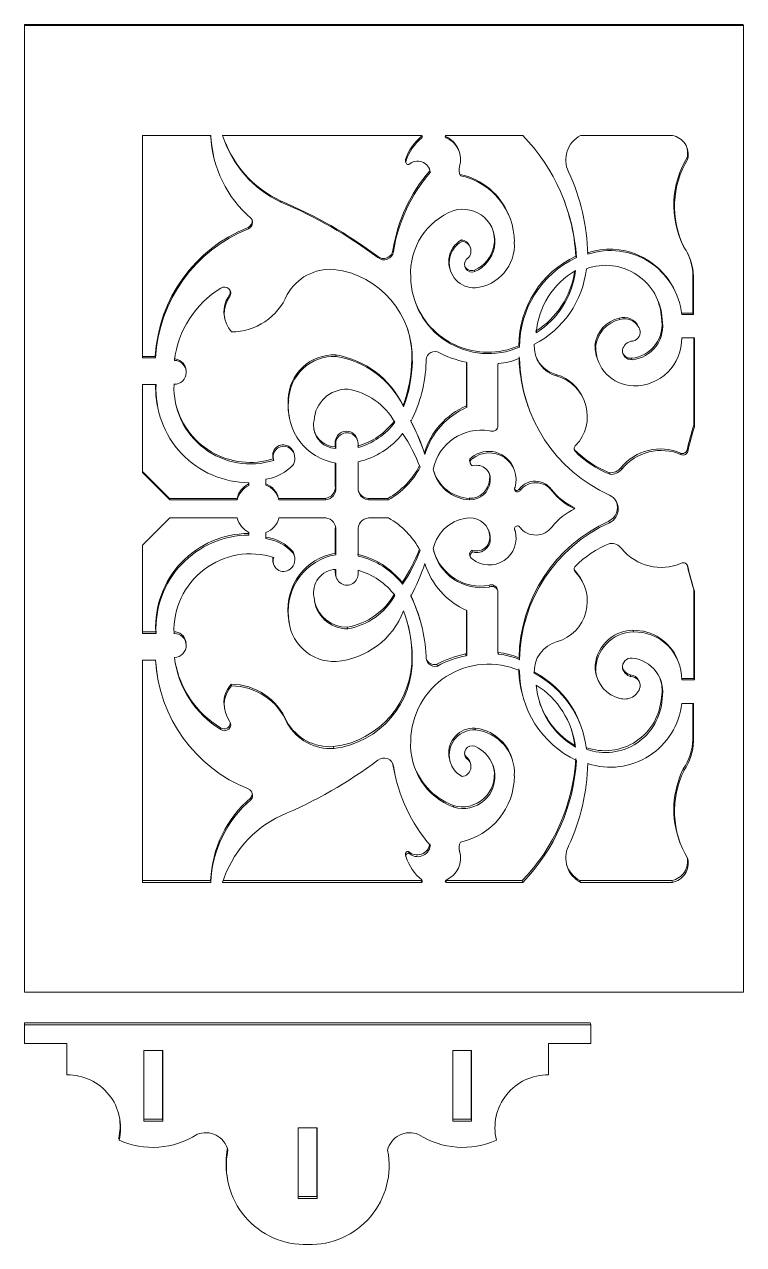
# Model space of a CAD drawing. Header units: millimetres. Extents: x -170 to 533, y 50 to 1036.
# Drawn here: x 190.1 to 321, y 95.3 to 317.3 of the extents above; entities that cross this region are included whole.
import ezdxf

# ---------------------------------------------------------------- set-up
doc = ezdxf.new("R2010")
doc.units = ezdxf.units.MM

msp = doc.modelspace()

# ---------------------------------------------------------------- linework, layer by layer
at = {"color": 7, "linetype": 'Continuous', "lineweight": 15}
for p, q in [((190.14, 317.06), (190.11, 317.27)), ((190.11, 141.55), (190.11, 317.27)), ((320.87, 317.27), (190.11, 317.27)), ((321, 317.06), (190.14, 317.06)), ((190.14, 141.2), (190.14, 317.06)), ((321, 317.06), (320.87, 317.27)), ((321, 317.06), (321, 141.2)), ((224.06, 297.08), (211.61, 297.09)), ((211.61, 297.09), (211.61, 256.62)), ((262.41, 297.08), (226.19, 297.08)), ((262.44, 296.64), (262.35, 296.87)), ((266.7, 296.91), (266.75, 296.88)), ((266.84, 296.65), (266.75, 296.88)), ((280.81, 297.08), (266.92, 297.08)), ((308.04, 297.08), (291.34, 297.08)), ((224.61, 293.04), (224.67, 292.81)), ((269.2, 294.25), (269.11, 294.48)), ((310.86, 292.81), (310.73, 293.05)), ((259.47, 292.33), (259.56, 292.1)), ((259.57, 292.46), (259.48, 292.69)), ((263.9, 290.63), (263.77, 291.12)), ((263.99, 290.4), (263.9, 290.63)), ((269.34, 290.11), (269.41, 289.99)), ((269.51, 289.75), (269.41, 289.99)), ((289.03, 290.69), (289.13, 290.47)), ((289.24, 290.23), (289.13, 290.47)), ((236.78, 284.95), (236.71, 285.19)), ((278.35, 282.37), (278.25, 282.61)), ((230.88, 280.08), (230.81, 280.33)), ((269.76, 277.81), (269.67, 278.05)), ((257.26, 275.95), (257.18, 276.2)), ((271.27, 276.67), (271.17, 276.91)), ((275.64, 276.73), (275.55, 276.98)), ((310.15, 276.74), (310.02, 276.99)), ((254.45, 274.85), (254.37, 275.1)), ((267.47, 274.41), (267.38, 274.66)), ((290.58, 274.87), (290.47, 275.12)), ((267.62, 272.56), (267.71, 272.31)), ((272.1, 272.3), (272, 272.56)), ((311.89, 271.39), (311.76, 271.65)), ((311.76, 271.65), (311.76, 264.76)), ((311.89, 271.39), (311.89, 264.5)), ((308.51, 268.77), (308.39, 269.03)), ((227.47, 267.73), (227.41, 267.99)), ((311.76, 264.76), (309.71, 264.76)), ((311.89, 264.5), (309.74, 264.5)), ((311.89, 264.5), (311.76, 264.76)), ((226.56, 263.83), (226.62, 263.57)), ((298.47, 263.59), (298.36, 263.85)), ((302, 262.02), (301.88, 262.27)), ((306.16, 263.66), (306.04, 263.92)), ((309.74, 260.25), (312.07, 260.25)), ((311.94, 260.25), (311.94, 244.33)), ((312.07, 260.25), (312.07, 244.06)), ((280.2, 258.54), (280.1, 258.8)), ((294.08, 258.59), (293.96, 258.85)), ((213.94, 256.88), (211.61, 256.88)), ((213.99, 256.62), (211.61, 256.62)), ((213.99, 256.62), (213.94, 256.88)), ((246.85, 256.87), (246.77, 257.14)), ((260.71, 256.04), (260.63, 256.3)), ((270.56, 255.81), (270.56, 247.87)), ((270.65, 255.69), (270.64, 255.73)), ((270.65, 255.69), (270.65, 247.6)), ((276.29, 255.39), (276.29, 244.06)), ((280.23, 256.56), (280.24, 256.55)), ((294.53, 256.04), (294.64, 255.78)), ((300.71, 256.26), (300.6, 256.52)), ((219.52, 254.41), (219.47, 254.67)), ((287.1, 253.27), (287, 253.54)), ((211.61, 251.78), (211.61, 235.73)), ((214.07, 251.78), (211.61, 251.78)), ((238.21, 248.8), (238.14, 249.07)), ((291.98, 248.85), (291.87, 249.12)), ((214.29, 248.02), (214.34, 247.75)), ((259.11, 247.67), (259.02, 247.94)), ((270.65, 247.6), (270.56, 247.87)), ((281.95, 247.34), (282.05, 247.07)), ((238.4, 245.36), (238.47, 245.09)), ((312.07, 244.06), (311.94, 244.33)), ((238.47, 240.1), (238.4, 240.37)), ((246.78, 240.76), (246.7, 241.04)), ((246.7, 241.04), (246.7, 240.41)), ((246.78, 240.13), (246.7, 240.41)), ((246.78, 240.76), (246.78, 240.13)), ((250.77, 241.51), (250.69, 241.78)), ((250.84, 240.76), (250.84, 240.29)), ((290.29, 239.66), (290.18, 239.94)), ((310.84, 239.59), (310.72, 239.87)), ((235.36, 238.43), (235.43, 238.15)), ((239.27, 238.86), (239.2, 239.13)), ((250.84, 237.69), (250.84, 233.08)), ((263, 239.05), (262.92, 239.32)), ((271.17, 237.68), (271.27, 237.4)), ((271.61, 238.21), (271.52, 238.49)), ((309.67, 238.99), (309.54, 239.27)), ((211.61, 235.96), (216.53, 231.04)), ((211.61, 235.73), (216.58, 230.76)), ((246.7, 237.48), (246.7, 233.33)), ((246.78, 237.46), (246.78, 233.05)), ((279.31, 236.09), (279.21, 236.37)), ((296.66, 235.42), (296.54, 235.7)), ((298.82, 236.36), (298.7, 236.64)), ((230.92, 233.89), (230.92, 233.68)), ((230.98, 233.4), (230.92, 233.68)), ((230.98, 233.89), (230.98, 233.4)), ((234.06, 234.53), (234.06, 233.44)), ((246.78, 233.05), (246.7, 233.33)), ((274.86, 234.1), (274.76, 234.38)), ((216.58, 230.76), (216.53, 231.04)), ((216.53, 231.04), (228.8, 231.04)), ((228.86, 230.76), (228.8, 231.04)), ((236.43, 230.76), (236.36, 231.04)), ((244.89, 231.04), (236.36, 231.04)), ((244.97, 230.76), (244.89, 231.04)), ((252.73, 230.76), (252.65, 231.04)), ((256.26, 231.04), (252.65, 231.04)), ((256.35, 230.76), (256.26, 231.04)), ((271.16, 230.77), (271.07, 231.05)), ((280.31, 232.48), (280.21, 232.77)), ((286.14, 232.38), (286.04, 232.66)), ((216.58, 230.76), (228.86, 230.76)), ((244.97, 230.76), (236.43, 230.76)), ((256.35, 230.76), (252.73, 230.76)), ((290.26, 229.12), (290.15, 229.41)), ((211.61, 222.52), (216.58, 227.49)), ((216.58, 227.49), (228.86, 227.49)), ((244.97, 227.49), (236.43, 227.49)), ((256.35, 227.49), (252.73, 227.49)), ((296.57, 226.6), (296.46, 226.89)), ((230.92, 224.65), (230.92, 224.88)), ((230.98, 224.36), (230.92, 224.65)), ((230.98, 224.36), (230.98, 224.85)), ((234.06, 223.72), (234.06, 224.81)), ((246.78, 225.2), (246.7, 225.49)), ((246.7, 221.08), (246.7, 225.49)), ((246.78, 220.78), (246.78, 225.2)), ((250.84, 220.56), (250.84, 225.17)), ((274.86, 224.15), (274.76, 224.44)), ((279.4, 225.19), (279.31, 225.46)), ((211.61, 206.47), (211.61, 222.52)), ((239.07, 221.04), (239, 221.33)), ((239.28, 220.5), (239.21, 220.79)), ((246.78, 220.78), (246.7, 221.08)), ((271.17, 220.72), (271.26, 220.43)), ((271.75, 221.29), (271.66, 221.58)), ((235.35, 219.51), (235.42, 219.22)), ((246.7, 217.78), (246.7, 218.11)), ((246.78, 217.49), (246.7, 217.78)), ((246.76, 217.09), (246.7, 217.78)), ((246.78, 217.49), (246.78, 218.12)), ((250.84, 217.49), (250.84, 217.96)), ((290.48, 217.54), (290.37, 217.84)), ((246.76, 217.09), (246.83, 216.79)), ((258.95, 215.42), (258.87, 215.72)), ((274.76, 214.92), (274.67, 215.21)), ((276.28, 214.24), (276.18, 214.53)), ((276.29, 202.86), (276.29, 214.19)), ((292.07, 214.99), (291.96, 215.28)), ((312.07, 214.19), (311.94, 214.48)), ((311.94, 198.3), (311.94, 214.48)), ((312.07, 198), (312.07, 214.19)), ((238.21, 209.45), (238.14, 209.75)), ((262.13, 208.85), (262.04, 209.15)), ((270.56, 202.87), (270.56, 210.69)), ((270.65, 202.56), (270.65, 210.65)), ((214.01, 206.77), (211.61, 206.77)), ((214.07, 206.47), (211.61, 206.47)), ((214.07, 206.47), (214.01, 206.77)), ((238.35, 208.07), (238.42, 207.77)), ((248.95, 207.31), (248.88, 207.61)), ((300.94, 206.74), (300.82, 207.04)), ((219.53, 204.67), (219.48, 204.98)), ((260.71, 202.21), (260.63, 202.51)), ((270.51, 202.42), (270.42, 202.72)), ((270.65, 202.56), (270.56, 202.87)), ((276.31, 202.99), (276.29, 203)), ((276.4, 202.69), (276.31, 202.99)), ((213.99, 201.63), (211.61, 201.63)), ((211.61, 161.16), (211.61, 201.63)), ((214.26, 199.02), (213.96, 201.63)), ((265.29, 200.54), (265.2, 200.85)), ((280.13, 202), (280.14, 202.01)), ((280.23, 201.69), (280.13, 202)), ((280.24, 201.7), (280.14, 202.01)), ((280.23, 201.69), (280.24, 201.7)), ((294.08, 199.66), (293.96, 199.97)), ((309.11, 201.37), (308.99, 201.68)), ((214.26, 199.02), (214.32, 198.71)), ((294.28, 198.57), (294.39, 198.26)), ((300.49, 198.61), (300.37, 198.91)), ((302.08, 197.54), (301.96, 197.85)), ((309.74, 198.3), (311.94, 198.3)), ((309.74, 198), (312.07, 198)), ((312.07, 198), (311.94, 198.3)), ((227.79, 196.91), (227.73, 197.22)), ((281, 194.41), (281.1, 194.1)), ((306.16, 194.58), (306.04, 194.9)), ((311.89, 193.75), (309.74, 193.75)), ((311.76, 187.17), (311.76, 193.75)), ((311.89, 186.86), (311.89, 193.75)), ((226.52, 192.86), (226.58, 192.55)), ((225.87, 188.98), (225.81, 189.3)), ((237.93, 190.13), (237.86, 190.44)), ((272.18, 188.91), (272.09, 189.23)), ((291.5, 189.32), (291.39, 189.63)), ((311.89, 186.86), (311.76, 187.17)), ((246.44, 185.55), (246.36, 185.86)), ((270.5, 184.02), (270.25, 184.39)), ((290.41, 185.78), (290.3, 186.1)), ((257.26, 182.3), (257.18, 182.62)), ((267.47, 183.84), (267.38, 184.16)), ((267.52, 183.4), (267.62, 183.08)), ((270.59, 183.7), (270.5, 184.02)), ((271.31, 182.73), (271.22, 183.05)), ((275.55, 181.84), (275.39, 182.48)), ((278.93, 183.43), (278.83, 183.75)), ((257.76, 179.84), (257.85, 179.52)), ((275.64, 181.52), (275.55, 181.84)), ((310.15, 181.51), (310.02, 181.83)), ((231.41, 176.27), (231.34, 176.59)), ((268.24, 174.84), (268.15, 175.16)), ((260.07, 166.49), (259.99, 166.82)), ((269.32, 166.84), (269.23, 167.16)), ((269.34, 166.77), (269.25, 167.1)), ((309.36, 168.6), (309.48, 168.27)), ((259.46, 166.18), (259.55, 165.85)), ((224, 161.51), (211.61, 161.5)), ((224.06, 161.17), (211.61, 161.16)), ((224.06, 161.17), (224, 161.51)), ((262.41, 161.17), (226.19, 161.17)), ((262.32, 161.51), (226.3, 161.51)), ((262.41, 161.17), (262.32, 161.51)), ((266.92, 161.17), (266.82, 161.51)), ((280.71, 161.51), (266.82, 161.51)), ((280.81, 161.17), (266.92, 161.17)), ((280.81, 161.17), (280.71, 161.51)), ((291.34, 161.17), (291.22, 161.51)), ((307.92, 161.51), (291.22, 161.51)), ((308.04, 161.17), (291.34, 161.17)), ((308.04, 161.17), (307.92, 161.51)), ((190.14, 141.2), (190.11, 141.55)), ((190.14, 141.2), (321, 141.2)), ((190.14, 135.28), (190.11, 135.64)), ((190.11, 135.64), (190.11, 132.21)), ((190.11, 135.64), (293.1, 135.64)), ((293.22, 135.28), (293.1, 135.64)), ((190.14, 135.28), (190.14, 131.85)), ((190.14, 135.28), (293.22, 135.28)), ((293.22, 135.28), (293.22, 131.85)), ((190.14, 131.85), (190.11, 132.21)), ((190.14, 131.85), (197.86, 131.85)), ((197.82, 131.85), (197.82, 126.52)), ((197.86, 131.85), (197.86, 126.16)), ((293.22, 131.85), (285.5, 131.85)), ((285.5, 131.85), (285.5, 126.16)), ((211.85, 130.6), (211.85, 117.74)), ((211.85, 130.6), (215.28, 130.6)), ((215.23, 130.6), (215.23, 118.11)), ((215.28, 130.6), (215.28, 117.74)), ((268.08, 130.6), (268.08, 117.74)), ((271.51, 130.6), (268.08, 130.6)), ((271.42, 130.6), (271.42, 118.11)), ((271.51, 130.6), (271.51, 117.74)), ((197.86, 126.16), (197.82, 126.52)), ((211.85, 118.11), (215.23, 118.11)), ((211.85, 117.74), (215.28, 117.74)), ((215.28, 117.74), (215.23, 118.11)), ((271.42, 118.11), (268.08, 118.11)), ((271.51, 117.74), (268.08, 117.74)), ((271.51, 117.74), (271.42, 118.11)), ((239.96, 116.54), (239.96, 103.67)), ((239.96, 116.54), (243.39, 116.54)), ((243.32, 116.54), (243.32, 104.05)), ((243.39, 116.54), (243.39, 103.67)), ((207.35, 114.3), (207.3, 114.67)), ((226.99, 107.72), (227.05, 107.34)), ((239.96, 104.05), (243.32, 104.05)), ((239.96, 103.67), (243.39, 103.67)), ((243.39, 103.67), (243.32, 104.05))]:
    msp.add_line(p, q, dxfattribs=at)
at = {"color": 8, "linetype": 'Continuous', "lineweight": 15}
for p, q in [((289.14, 290.45), (289.05, 290.64)), ((310.84, 218.65), (310.72, 218.94))]:
    msp.add_line(p, q, dxfattribs=at)
at = {"color": 7, "linetype": 'Continuous', "lineweight": 15, "flags": 128}
for points in [[(224.01, 297.08), (224.2, 295.16), (224.61, 293.04), (224.61, 293.04)], [(227.59, 268.73), (227.57, 268.34), (227.41, 267.99)], [(214, 251.78), (214.05, 249.76), (214.29, 248.02)], [(238.4, 245.36), (238.11, 247.11), (238.14, 249.07)], [(274.76, 235.42), (274.81, 235.01), (274.76, 234.38)], [(246.7, 225.49), (246.71, 225.89), (246.67, 226.14)], [(274.76, 224.44), (274.64, 225.11), (274.58, 225.3)], [(235.35, 220.32), (235.31, 219.98), (235.35, 219.51)], [(239, 221.33), (239.16, 220.96), (239.21, 220.79)], [(291.96, 215.28), (291.31, 216.6), (290.37, 217.84)], [(238.35, 208.07), (238.34, 208.12), (238.14, 209.75)], [(294.28, 198.57), (294.12, 199.09), (293.96, 199.97)], [(290.3, 186.1), (290, 187.8), (289.56, 189.34)], [(257.18, 182.62), (257.57, 180.64), (257.76, 179.84)], [(267.52, 183.4), (267.46, 183.64), (267.38, 184.16)], [(266.82, 161.51), (266.75, 161.52), (266.74, 161.52)], [(207.3, 114.67), (207.55, 116.4), (207.49, 118.09)]]:
    msp.add_lwpolyline(points, dxfattribs=at)
at = {"color": 7, "linetype": 'Continuous', "lineweight": 15}
for centre, radius, start, end in [((244.88, 297.87), 20.84, 182.1946, 229.6952), ((245.36, 303.12), 20.1, 197.5091, 244.7298), ((245.28, 303.35), 20.09, 198.2055, 244.7298), ((268.2, 289.78), 9.19, 129.5239, 161.5185), ((268.29, 289.54), 9.2, 129.5239, 161.5185), ((262.25, 297.08), 0.237, 295.393, 348.8088), ((262.33, 296.85), 0.237, 295.393, 70.6994), ((266.91, 296.86), 0.22, 87.4713, 252.8667), ((265.09, 292.89), 4.33, 21.666, 67.3784), ((265.18, 292.65), 4.33, 343.2685, 67.3784), ((255.8, 272.83), 34.83, 3.363, 44.1143), ((293.65, 292.63), 5.01, 117.5297, 205.7338), ((307.39, 293.58), 3.55, 347.454, 79.4253), ((307.27, 293.82), 3.55, 347.454, 28.0992), ((324.96, 284.37), 16.66, 148.6286, 206.3073), ((259.95, 292.51), 0.509, 158.5149, 199.9632), ((260.04, 292.27), 0.509, 158.5149, 274.0351), ((261.68, 290.07), 2.33, 8.1025, 133.3318), ((271.02, 290.76), 1.82, 159.1348, 213.6289), ((325.1, 284.13), 16.67, 148.6286, 206.3073), ((285.95, 271.59), 29.14, 139.1862, 170.8986), ((286.06, 271.33), 29.16, 139.1862, 170.8986), ((266.84, 277.92), 12.34, 22.3522, 77.9559), ((266.93, 277.67), 12.35, 359.9864, 77.9559), ((254.82, 274.51), 37.84, 1.423, 24.916), ((255.72, 273.08), 34.81, 3.363, 24.0767), ((204.74, 208.67), 82.92, 53.2326, 67.3216), ((204.78, 208.37), 82.99, 53.2326, 67.3216), ((230.34, 281.26), 1.29, 294.6195, 34.3761), ((272.58, 272.03), 12.18, 110.8425, 183.4392), ((269.91, 277.81), 5.84, 349.3167, 106.5464), ((240.73, 255.4), 26.83, 111.6927, 176.8369), ((240.8, 255.13), 26.85, 111.6927, 176.8369), ((230.28, 281.5), 1.29, 294.6195, 7.3158), ((269.81, 278.06), 5.84, 349.3167, 21.737), ((271.68, 274.22), 4.33, 117.735, 174.2656), ((271.78, 273.97), 4.33, 117.735, 174.2656), ((269.51, 276.28), 1.78, 20.911, 84.7971), ((269.6, 276.03), 1.79, 303.6693, 84.7971), ((271.4, 277.19), 7.89, 275.6863, 3.4702), ((255.49, 276.38), 1.7, 228.9395, 353.6308), ((255.57, 276.14), 1.7, 228.9395, 353.6308), ((269.62, 278.1), 6.03, 293.2788, 349.3167), ((269.71, 277.85), 6.04, 293.2788, 349.3167), ((296.66, 263.34), 13.03, 25.8846, 108.462), ((296.78, 263.08), 13.04, 6.2568, 108.462), ((302.02, 271.14), 9.88, 1.4854, 34.566), ((301.9, 271.39), 9.87, 1.4854, 26.6824), ((271.88, 274.12), 4.54, 173.255, 200.1119), ((271.98, 273.87), 4.54, 173.255, 272.6189), ((271.6, 273.6), 1.38, 136.7229, 291.154), ((271.5, 273.85), 1.38, 208.807, 291.154), ((298.19, 258.76), 18.09, 115.2637, 179.8601), ((298.3, 258.5), 18.1, 115.2637, 179.8601), ((295.88, 263.14), 10.3, 2.9114, 109.8404), ((245.83, 263.65), 9.07, 86.1199, 150.4978), ((244.46, 256.57), 16.26, 358.1376, 83.0204), ((274.55, 271.5), 14.13, 180.8158, 293.5709), ((274.86, 274.76), 17.63, 297.2167, 353.7146), ((274.99, 274.51), 15.41, 301.9692, 351.7124), ((275.08, 274.26), 15.43, 301.9692, 353.3503), ((297.59, 260.01), 14.38, 119.9514, 175.3681), ((235.08, 254.07), 17.77, 121.2316, 173.298), ((226.53, 268.36), 1.13, 326.1359, 126.2344), ((231.51, 264.99), 5.08, 143.8549, 193.2114), ((231.57, 264.73), 5.08, 143.8549, 221.9071), ((227.78, 272.32), 10.99, 270.0484, 337.5153), ((274.45, 271.75), 14.12, 198.8126, 293.5709), ((295.76, 263.4), 10.29, 2.9114, 25.336), ((299.64, 258.29), 5.71, 103.0123, 174.3252), ((299.76, 258.03), 5.71, 103.0123, 174.3252), ((299.23, 261.06), 2.92, 24.5284, 107.356), ((299.34, 260.8), 2.92, 14.1854, 107.356), ((299.98, 262.68), 6.19, 275.7176, 11.6055), ((300.1, 262.42), 6.19, 275.7176, 11.6055), ((244.39, 256.83), 16.24, 358.1376, 18.347), ((300.52, 261.31), 1.67, 268.7264, 7.2397), ((301.15, 260.1), 8.6, 268.5886, 1.0046), ((264.86, 256.12), 1.65, 74.9295, 189.9387), ((273.86, 273.34), 17.83, 241.2572, 259.1869), ((288.46, 258.66), 5.56, 175.7276, 255.8253), ((300.99, 258.8), 7.03, 179.5993, 203.1092), ((301.11, 258.54), 7.03, 179.5993, 268.5886), ((300.59, 257.9), 1.64, 172.3635, 274.4661), ((301.12, 257.48), 2.26, 106.3354, 163.5873), ((217.38, 253.97), 2.18, 268.7063, 88.7063), ((217.33, 254.23), 2.18, 11.7513, 88.7063), ((246.4, 248.88), 8.26, 87.3877, 178.7286), ((246.47, 248.61), 8.27, 87.3877, 178.7286), ((244.13, 240.86), 16.49, 25.4539, 80.7813), ((244.21, 240.58), 16.51, 25.4539, 80.7813), ((236.15, 256.66), 24.48, 339.1394, 359.1624), ((236.22, 256.4), 24.5, 339.1394, 359.1624), ((237.56, 256.68), 25.68, 333.0226, 358.1122), ((270.47, 255.65), 0.188, 12.0721, 76.6387), ((276.47, 255.4), 0.178, 112.3966, 183.9379), ((275.57, 266.62), 11.09, 274.3059, 294.8351), ((307.85, 257.19), 27.71, 180.792, 200.8365), ((307.97, 256.93), 27.74, 180.792, 245.7312), ((288.36, 258.93), 5.56, 201.5429, 255.8253), ((300.47, 258.16), 1.64, 203.82, 274.4661), ((284.8, 246.22), 7.64, 22.3311, 73.3201), ((284.91, 245.95), 7.65, 316.7683, 73.3201), ((231.08, 250.92), 17.03, 177.1067, 269.6895), ((231.27, 251.24), 13.94, 177.7824, 287.6144), ((248.87, 244.88), 6.05, 89.2012, 176.9369), ((246.88, 238.87), 12.24, 29.4193, 80.2582), ((231.2, 251.51), 13.93, 191.2586, 287.6144), ((248.46, 247.64), 10.32, 173.5843, 260.5966), ((275.95, 235.37), 13.62, 113.2971, 163.104), ((276.04, 235.09), 13.63, 113.2971, 163.104), ((246.93, 244.32), 4.2, 167.8511, 267.9507), ((247.37, 252.71), 12.61, 285.5983, 323.194), ((247.44, 252.44), 12.62, 285.5983, 323.194), ((225.12, 226.7), 39.84, 18.4662, 27.8208), ((225.18, 226.42), 39.87, 18.4662, 27.8208), ((357.69, 229.41), 48.12, 161.9297, 167.443), ((246.85, 244.6), 4.19, 194.9427, 267.9507), ((248.73, 241.22), 2.04, 16.0435, 185.0796), ((248.81, 240.94), 2.04, 354.9204, 185.0796), ((247.72, 251.6), 14.25, 282.6377, 322.0227), ((233.1, 225.52), 31.11, 21.0837, 33.7951), ((273.26, 234.52), 8.94, 80.3371, 168.1677), ((275.21, 244.37), 1.13, 246.7395, 344.2275), ((357.85, 229.12), 48.16, 161.9297, 167.443), ((237.21, 238.88), 1.91, 51.4704, 193.6356), ((237.28, 238.6), 1.91, 51.4704, 199.8511), ((236.96, 238.57), 2.31, 14.2347, 51.4704), ((237.03, 238.29), 2.31, 332.1222, 51.4704), ((290.9, 240.09), 0.744, 124.2191, 214.9398), ((303.22, 252.63), 18.19, 224.2187, 248.4728), ((305.87, 230.76), 9.27, 66.6542, 140.6457), ((309.88, 240.06), 0.857, 246.6542, 347.443), ((271.8, 237.89), 0.664, 115.2156, 198.817), ((271.89, 237.61), 0.664, 115.2156, 257.8344), ((274.61, 234.71), 4.89, 19.8803, 129.3397), ((274.71, 234.43), 4.89, 343.673, 129.3397), ((303.34, 252.36), 18.21, 224.2187, 248.4728), ((305.99, 230.47), 9.28, 66.6542, 140.6457), ((310.01, 239.78), 0.857, 246.6542, 347.443), ((232.92, 242.68), 8.23, 277.9753, 318.3541), ((249.22, 243.66), 14.45, 299.17, 332.516), ((249.3, 243.39), 14.46, 299.17, 332.516), ((271.49, 237.9), 7.14, 192.4729, 267.377), ((271.4, 238.18), 7.14, 197.8056, 267.377), ((272.45, 234.6), 2.46, 348.1382, 106.5203), ((296.78, 238.11), 2.42, 264.3004, 322.4739), ((296.9, 237.83), 2.42, 264.3004, 322.4739), ((232.64, 230.14), 3.94, 115.8423, 166.7257), ((232.7, 229.85), 3.95, 115.8423, 166.7257), ((232.61, 230.12), 3.86, 13.7883, 68.9646), ((232.68, 229.84), 3.86, 13.7883, 68.9646), ((244.65, 233.09), 2.06, 276.6567, 6.7384), ((271.14, 234.69), 3.64, 268.9448, 355.122), ((271.23, 234.41), 3.64, 268.9448, 355.122), ((283.08, 230.53), 3.64, 35.8266, 142.1252), ((283.19, 230.25), 3.64, 35.8266, 142.1252), ((244.73, 232.81), 2.06, 276.6567, 6.7384), ((252.95, 232.87), 2.12, 174.3885, 264.0231), ((252.87, 233.15), 2.12, 200.828, 264.0231), ((279.84, 232.75), 0.537, 145.1404, 330.3555), ((279.74, 233.03), 0.537, 216.9535, 330.3555), ((294.92, 239.67), 11.32, 218.2671, 245.0582), ((295.03, 239.39), 11.32, 218.2671, 245.0582), ((295.39, 229.12), 2.79, 295.101, 64.899), ((295.03, 218.86), 11.32, 114.9418, 141.7329), ((295.28, 229.41), 2.78, 295.101, 22.108), ((232.7, 228.4), 3.95, 193.2743, 244.1577), ((232.68, 228.41), 3.86, 291.0354, 346.2117), ((244.73, 225.44), 2.06, 353.2616, 83.3433), ((252.95, 225.38), 2.12, 95.9769, 185.6115), ((249.3, 214.86), 14.46, 27.484, 60.83), ((271.49, 220.35), 7.14, 92.623, 167.5271), ((271.23, 223.84), 3.64, 4.878, 91.0552), ((307.85, 201.62), 27.71, 114.2688, 179.208), ((307.97, 201.32), 27.74, 114.2688, 179.208), ((231.01, 207.63), 17.02, 90.3105, 182.8933), ((231.08, 207.33), 17.03, 90.3105, 182.8933), ((274.71, 223.82), 4.89, 230.6603, 16.327), ((272.36, 223.93), 2.46, 253.4797, 11.8618), ((279.84, 225.5), 0.537, 29.6445, 214.8596), ((283.19, 228), 3.64, 217.8748, 324.1734), ((232.86, 215.86), 8.23, 41.6459, 82.0247), ((232.92, 215.57), 8.23, 41.6459, 82.0247), ((272.45, 223.65), 2.46, 253.4797, 11.8618), ((303.34, 205.89), 18.21, 111.5272, 135.7813), ((296.9, 220.42), 2.42, 37.5261, 95.6996), ((231.27, 207.01), 13.94, 72.3856, 182.2176), ((237.28, 219.65), 1.91, 160.1489, 308.5296), ((248.39, 210.9), 10.31, 99.4034, 186.4157), ((248.46, 210.6), 10.32, 99.4034, 186.4157), ((237.03, 219.96), 2.31, 308.5296, 27.8778), ((247.64, 206.96), 14.24, 37.9773, 77.3623), ((247.72, 206.65), 14.25, 37.9773, 77.3623), ((233.03, 233.01), 31.09, 326.2049, 338.9163), ((233.1, 232.73), 31.11, 326.2049, 338.9163), ((273.26, 223.73), 8.94, 191.8323, 279.6629), ((273.17, 224.01), 8.93, 197.1651, 279.6629), ((271.8, 220.93), 0.664, 102.1656, 198.0323), ((271.89, 220.64), 0.664, 102.1656, 244.7844), ((305.99, 227.77), 9.28, 219.3543, 293.3458), ((246.93, 213.92), 4.2, 92.0493, 192.1489), ((247.44, 205.81), 12.62, 36.806, 74.4017), ((225.18, 231.83), 39.87, 332.1792, 341.5338), ((276.04, 223.16), 13.63, 196.896, 246.7029), ((290.9, 218.16), 0.744, 145.0602, 235.7809), ((290.79, 218.45), 0.744, 213.0405, 235.7809), ((310.01, 218.47), 0.857, 12.557, 113.3458), ((357.69, 229.41), 48.12, 192.557, 198.0703), ((357.85, 229.12), 48.16, 192.557, 198.0703), ((248.81, 217.3), 2.04, 174.9204, 5.0796), ((284.91, 212.3), 7.65, 286.6799, 43.2317), ((246.81, 219.67), 12.23, 279.7418, 330.5807), ((246.88, 219.38), 12.24, 279.7418, 330.5807), ((234.86, 201.2), 28.32, 16.3098, 25.784), ((234.93, 200.9), 28.34, 3.0812, 25.784), ((275.11, 214.18), 1.13, 18.4337, 113.2605), ((275.21, 213.88), 1.13, 15.7725, 113.2605), ((248.87, 213.36), 6.05, 183.0631, 270.7988), ((248.79, 213.66), 6.05, 193.8027, 270.7988), ((246.47, 209.63), 8.27, 181.2714, 272.6123), ((245.67, 215.72), 14.39, 274.7033, 339.0614), ((236.86, 201.97), 23.85, 0.5638, 21.1344), ((236.79, 202.28), 23.83, 0.5638, 15.9822), ((217.33, 204.59), 2.18, 10.3103, 91.2937), ((217.38, 204.28), 2.18, 271.2937, 91.2937), ((300.99, 200.01), 7.03, 91.4114, 180.4007), ((301.11, 199.71), 7.03, 91.4114, 180.4007), ((301.03, 198.45), 8.59, 22.0392, 91.4114), ((301.15, 198.15), 8.6, 358.9954, 91.4114), ((288.46, 199.59), 5.56, 104.1747, 184.2724), ((235.08, 204.18), 17.77, 186.702, 238.7684), ((244.39, 201.99), 16.24, 276.9796, 1.8624), ((244.46, 201.68), 16.26, 276.9796, 1.8624), ((264.86, 202.13), 1.65, 170.0613, 285.0705), ((273.76, 185.23), 17.82, 100.8131, 118.7428), ((273.86, 184.91), 17.83, 100.8131, 118.7428), ((270.38, 202.91), 0.187, 283.3613, 347.9279), ((270.47, 202.6), 0.188, 283.3613, 347.9279), ((276.47, 202.85), 0.178, 176.0621, 247.6034), ((275.47, 191.94), 11.08, 65.1649, 85.6941), ((275.57, 191.63), 11.09, 65.1649, 85.6941), ((240.8, 203.12), 26.85, 183.1631, 248.3073), ((235.01, 204.48), 17.76, 189.9488, 238.7684), ((274.55, 186.75), 14.13, 66.4291, 179.1842), ((264.77, 202.44), 1.65, 200.2404, 285.0705), ((298.19, 200.06), 18.09, 180.1399, 198.1939), ((300.59, 200.35), 1.64, 85.5339, 187.6365), ((301.12, 200.77), 2.26, 196.4127, 253.6646), ((301, 201.08), 2.25, 207.7513, 253.6646), ((300.1, 195.83), 6.19, 348.3945, 84.2824), ((298.3, 199.75), 18.1, 180.1399, 244.7363), ((274.76, 183.81), 17.62, 19.2961, 62.7833), ((274.86, 183.49), 17.63, 6.2854, 62.7833), ((299.76, 200.22), 5.71, 185.6748, 256.9877), ((300.41, 197.25), 1.66, 20.9824, 91.2736), ((300.52, 196.94), 1.67, 352.7603, 91.2736), ((299.98, 196.14), 6.19, 348.3945, 21.4765), ((231.51, 193.83), 5.08, 138.0929, 190.9675), ((231.57, 193.52), 5.08, 138.0929, 216.1451), ((227.72, 186.24), 10.98, 22.4847, 89.9516), ((227.78, 185.93), 10.99, 22.4847, 89.9516), ((297.59, 198.24), 14.38, 184.6319, 240.0486), ((275.08, 183.99), 15.43, 6.6497, 58.0308), ((299.34, 197.45), 2.92, 252.644, 345.8146), ((297.47, 198.55), 14.37, 198.5372, 240.0486), ((295.76, 195.42), 10.29, 250.1596, 357.0886), ((295.88, 195.11), 10.3, 250.1596, 357.0886), ((296.78, 195.17), 13.04, 251.538, 353.7432), ((226.47, 190.2), 1.12, 233.7656, 2.9037), ((226.53, 189.89), 1.13, 233.7656, 33.8641), ((245.75, 194.91), 9.06, 209.5022, 273.8801), ((245.83, 194.59), 9.07, 209.5022, 273.8801), ((271.88, 184.7), 4.54, 87.3811, 186.745), ((271.98, 184.38), 4.54, 87.3811, 186.745), ((271.31, 181.38), 7.89, 17.487, 84.3137), ((271.4, 181.06), 7.89, 356.5298, 84.3137), ((272.58, 186.22), 12.18, 176.5608, 249.1575), ((301.9, 187.43), 9.87, 325.434, 358.5146), ((302.02, 187.11), 9.88, 325.434, 358.5146), ((271.6, 184.65), 1.38, 68.846, 223.2771), ((269.71, 180.4), 6.04, 10.6833, 66.7212), ((204.78, 249.88), 82.99, 292.6784, 306.7674), ((255.57, 182.11), 1.7, 6.3692, 131.0605), ((286.06, 186.92), 29.16, 189.1014, 220.8138), ((272.48, 186.54), 12.17, 195.1828, 249.1575), ((271.78, 184.28), 4.33, 185.7344, 242.265), ((269.6, 182.22), 1.79, 275.2029, 56.3307), ((269.51, 182.54), 1.78, 16.5039, 56.3307), ((255.72, 185.74), 34.81, 315.8857, 356.637), ((255.8, 185.42), 34.83, 315.8857, 356.637), ((254.82, 183.74), 37.84, 335.084, 358.577), ((269.81, 180.76), 5.84, 253.4536, 10.6833), ((269.91, 180.44), 5.84, 253.4536, 10.6833), ((266.93, 180.58), 12.35, 282.0441, 0.0136), ((324.96, 174.44), 16.66, 153.6927, 200.5396), ((325.1, 174.12), 16.67, 153.6927, 211.3714), ((230.34, 176.99), 1.29, 325.6239, 65.3805), ((244.81, 160.71), 20.82, 130.3048, 177.8054), ((244.88, 160.38), 20.84, 130.3048, 177.8054), ((230.28, 177.32), 1.29, 325.6239, 3.7879), ((245.36, 155.13), 20.1, 115.2702, 162.4909), ((259.95, 166.31), 0.509, 85.9649, 194.4517), ((261.59, 168.51), 2.33, 226.6682, 351.8975), ((261.68, 168.18), 2.33, 226.6682, 351.8975), ((265.18, 165.6), 4.33, 292.6216, 16.7315), ((271.02, 167.49), 1.82, 146.3711, 200.8652), ((293.65, 165.62), 5.01, 154.2662, 242.4703), ((260.04, 165.98), 0.509, 85.9649, 201.4851), ((268.29, 168.71), 9.2, 198.4815, 230.4761), ((293.54, 165.95), 5.01, 197.9461, 242.4703), ((307.27, 165), 3.55, 280.5747, 12.546), ((307.39, 164.67), 3.55, 280.5747, 12.546), ((262.25, 161.73), 0.237, 289.3006, 327.1763), ((262.33, 161.4), 0.237, 289.3006, 64.607), ((266.91, 161.39), 0.22, 107.1333, 272.5287), ((197.99, 116.54), 9.62, 346.5374, 90.7514), ((285.37, 116.54), 9.62, 89.2486, 193.4626), ((223.09, 111.45), 4.18, 13.5553, 112.2766), ((260.27, 111.45), 4.18, 67.7234, 166.4447), ((213.48, 127.9), 14.93, 245.7375, 302.5236), ((269.88, 127.9), 14.93, 237.4764, 294.2625), ((241.14, 110), 14.33, 168.6986, 189.1608), ((241.21, 109.62), 14.34, 168.6986, 271.8654), ((242.15, 109.62), 14.34, 268.1346, 11.3014)]:
    msp.add_arc(centre, radius, start, end, dxfattribs=at)

doc.saveas('drawing.dxf')
